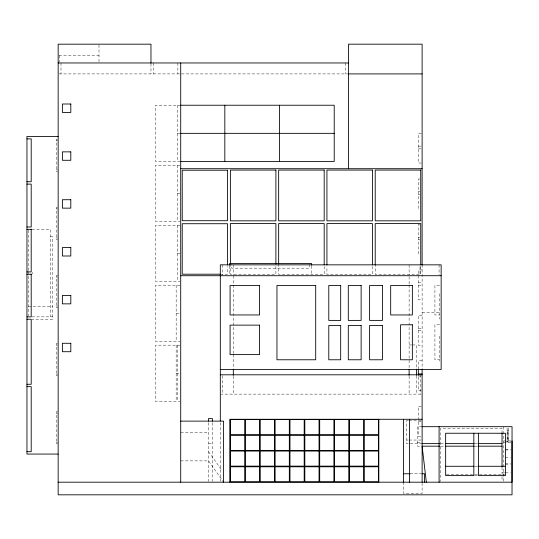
<?xml version="1.0" encoding="UTF-8"?>
<svg xmlns="http://www.w3.org/2000/svg" width="539" height="539" viewBox="0 0 539 539"><rect width="100%" height="100%" fill="white"/><g stroke="black" fill="none" stroke-linecap="round" stroke-linejoin="round"><path stroke-width="0.4" stroke-dasharray="2.69 2.02" d="M58.987 55.551L99.008 55.551M58.994 73.91L348.531 73.91M180.713 105.233L155.448 105.233L155.448 161.451L180.713 161.451M177.264 133.342L180.026 133.342M421.357 133.611L418.325 133.611L418.325 163.027L421.357 163.027M57.525 139.385L56.258 139.385L56.258 171.362L57.525 171.362M56.258 140.868L57.525 140.868M418.325 146.143L421.357 146.143M418.325 148.858L421.357 148.858M180.026 165.217L155.448 165.217L155.448 221.435L180.026 221.435M56.258 169.879L57.525 169.879M419.841 179.049L418.325 179.049L418.325 208.586L419.841 208.586M418.325 191.702L419.841 191.702M177.264 193.326L180.026 193.326M418.325 194.296L419.841 194.296M57.525 207.468L56.258 207.468L56.258 239.444L57.525 239.444M56.258 208.95L57.525 208.95M419.841 224.493L418.325 224.493L418.325 254.145L419.841 254.145M180.026 225.201L155.448 225.201L155.448 281.419L180.026 281.419M31.976 229.365L50.403 229.365L50.403 316.858M50.403 236.762L52.721 236.762L52.721 319.229L32.03 319.229M418.325 237.261L419.841 237.261M56.258 237.962L57.525 237.962M418.325 239.734L419.841 239.734M177.264 253.31L180.026 253.31M422.118 269.931L418.325 269.931L418.325 299.704L422.118 299.704M220.316 274.203L227.485 274.203L227.485 266.407M57.525 275.557L56.258 275.557L56.258 307.526L57.525 307.526M56.258 277.033L57.525 277.033M418.325 282.82L422.118 282.82M179.959 285.185L155.448 285.185L155.448 341.403L179.959 341.403M418.325 285.171L422.118 285.171M439.595 285.475L434.919 285.475L434.919 314.951L439.595 314.951M56.258 306.051L57.525 306.051M28.365 306.671L52.721 306.671M422.118 312.431L440.323 312.431M176.165 313.294L179.959 313.294M422.118 315.369L418.325 315.369L418.325 345.263L422.118 345.263M31.976 316.858L52.721 316.858M439.595 324.707L434.919 324.707L434.919 359.776L439.595 359.776M418.325 328.372L422.118 328.372M418.325 330.616L422.118 330.616M57.525 343.639L56.258 343.639L56.258 375.616L57.525 375.616M409.114 344.947L411.567 344.947M412.389 344.947L416.485 344.947L416.485 368.285M56.258 345.122L57.525 345.122M180.026 345.169L155.448 345.169L155.448 401.387L180.026 401.387M422.118 360.807L418.325 360.807L418.325 368.831M176.165 373.278L180.026 373.278M56.258 374.133L57.525 374.133M418.325 376.054L421.357 376.054M421.357 390.822L418.325 390.822L418.325 376.343M220.316 394.13L422.118 394.13M421.357 406.244L418.325 406.244L418.325 436.381L421.357 436.381M57.525 411.722L56.258 411.722L56.258 443.698L57.525 443.698M56.258 413.204L57.525 413.204M408.212 420.669L406.574 420.669L406.574 443.624L422.118 443.624M409.027 420.669L421.296 420.669M418.325 421.491L421.357 421.491M422.118 426.686L417.402 426.686L417.402 446.177L421.33 446.177M507.105 430.162L508.567 430.162M507.105 431.624L508.567 431.624M180.713 432.75L208.553 432.75M507.664 438.955L508.567 438.955M406.574 440.04L408.212 440.04M409.027 440.04L421.296 440.04M503.628 440.936L512.023 440.936M505.366 441.529L510.359 441.529M56.258 442.216L57.525 442.216M417.402 442.431L421.33 442.431M503.628 442.431L512.05 442.431M208.553 443.267L212.366 443.267M440.606 443.624L444.803 443.624M475.054 443.624L477.574 443.624M440.606 446.177L444.803 446.177M475.054 446.177L477.574 446.177M505.366 449.317L510.359 449.317M505.366 449.95L510.359 449.95M505.366 457.739L510.359 457.739M180.713 460.879L208.553 460.879L223.099 481.502M505.158 463.486L510.521 463.486M505.366 464.429L510.359 464.429M474.724 466.275L478.046 466.275M502.038 472.851L504.531 472.851M505.366 472.851L510.359 472.851M410.004 473.768L421.363 473.768M446.481 474.313L504.632 474.313M474.63 475.62L478.558 475.62M208.553 451.655L222.149 470.662M508.567 428.074L508.567 442.431M507.105 428.074L507.105 442.431M503.628 426.686L503.628 482.189M502.038 433.248L502.038 428.276L440.68 428.276L440.68 481.361M502.038 467.259L502.038 481.367M439.804 293.762L439.804 319.108M439.804 336.147L439.804 361.184M439.069 264.844L439.069 274.877M422.118 264.844L422.118 368.831M422.118 482.991L422.118 493.434L403.543 493.434L403.543 482.991M420.737 266.428L420.737 274.338L375.211 274.338L375.211 264.844M420.191 374.8L420.191 394.13M420.029 266.515L420.029 274.877M416.485 375.791L416.485 394.13M409.114 264.844L409.114 274.877M409.114 276.547L409.114 284.087M409.114 284.929L409.114 368.716M409.114 376.094L409.114 394.13M372.456 266.428L372.456 274.338L326.93 274.338L326.93 266.428M345.694 62.962L345.694 73.91M324.182 266.428L324.182 274.338L278.65 274.338L278.65 264.844M311.657 265.976L311.657 274.903M309.514 264.312L309.514 268.173L231.763 268.173L231.763 264.312M275.901 266.428L275.901 274.338L230.375 274.338L230.375 264.844M233.32 264.844L233.32 274.877M233.32 275.712L233.32 284.087M233.32 284.929L233.32 353.618M233.32 354.46L233.32 368.696M233.32 376.094L233.32 394.13M229.621 265.976L229.621 274.903M222.398 264.844L222.398 274.877M222.236 375.643L222.236 394.13M220.316 422.643L220.316 481.347M212.366 422.697L212.366 481.367M208.553 422.697L208.553 481.367M177.877 62.962L177.877 73.91M177.264 105.233L177.264 161.451M177.264 165.217L177.264 221.435M177.264 225.201L177.264 281.419M177.264 345.169L177.264 401.387M176.165 285.185L176.165 341.403M176.165 345.169L176.165 401.387M153.804 62.962L153.804 73.91M150.967 63.743L150.967 73.91M99.008 44.993L99.008 62.268M60.995 62.962L60.995 73.91M59.674 55.551L59.674 62.248M32.333 272.269L32.333 273.953M28.297 230.207L28.297 270.591M28.297 271.427L28.297 316.016M508.014 432.177L507.664 432.177L507.664 441.879L508.014 441.879L508.014 432.177"/><path stroke-width="0.81" d="M512.043 440.936L512.023 482.189L58.158 482.189M58.158 62.962L348.531 62.962M348.531 73.91L422.118 73.91M180.713 105.233L334.214 105.233L334.214 161.451L180.713 161.451M180.599 133.342L334.214 133.342M58.158 136.488L26.95 136.488L26.95 454.06L58.158 454.06M26.95 138.867L31.201 138.867L31.201 181.744L26.95 181.744M180.713 168.707L422.118 168.707M26.95 184.116L31.201 184.116L31.201 226.993L26.95 226.993M26.95 229.365L31.201 229.365M26.95 271.925L31.201 271.925L31.201 229.048M220.316 274.203L182.229 274.203L182.229 223.719L227.485 223.719L227.485 264.844M26.95 274.297L31.201 274.297M180.713 275.712L441.151 275.712M26.95 316.858L31.201 316.858L31.201 273.98M26.95 319.229L31.201 319.229L31.201 384.273L26.95 384.273M220.316 369.538L441.151 369.538L441.151 264.844L220.316 264.844L220.316 420.966M418.325 373.931L422.118 373.931M220.316 374.8L422.118 374.8M26.95 386.645L31.201 386.645L31.201 451.682L26.95 451.682M422.118 419.275L229.782 419.275L229.782 482.189M180.713 421.127L223.584 421.127L223.584 482.189M422.118 426.686L512.05 426.686L512.023 494.822L58.158 494.822L58.158 44.178L150.967 44.178L150.967 63.178M422.118 443.624L439.763 443.624M445.645 443.624L474.219 443.624M478.416 443.624L501.944 443.624M439.763 446.177L422.118 446.177L426.329 482.189M445.645 446.177L474.219 446.177M478.416 446.177L501.944 446.177M445.652 466.275L473.896 466.275M478.046 466.275L505.461 466.275M403.543 473.768L410.024 473.768M422.118 473.768L424.597 473.768L424.597 482.189M502.038 433.248L502.038 466.727M478.558 433.248L478.558 475.62L505.461 475.62L505.461 433.248L445.652 433.248L445.652 475.62L473.842 475.62L473.842 433.248M439.09 426.686L439.09 482.189M422.118 265.033L422.118 44.178L348.531 44.178L348.531 168.707M422.118 369.431L422.118 482.189M420.737 264.844L420.737 223.584L375.211 223.584L375.211 264.844M418.325 369.633L418.325 375.252M416.485 369.121L416.485 375.279M409.478 419.275L409.478 482.189M409.114 369.538L409.114 375.279M403.543 419.275L403.543 482.189M378.823 419.275L378.823 482.189M372.456 264.844L372.456 223.584L326.93 223.584L326.93 264.844M324.182 264.844L324.182 223.584L278.65 223.584L278.65 264.002M311.657 265.161L311.657 263.544L229.621 263.544L229.621 265.161M279.519 105.233L279.519 161.451M275.901 264.002L275.901 223.584L230.375 223.584L230.375 264.002M233.32 369.538L233.32 375.279M224.824 105.233L224.824 161.451M212.366 421.094L212.366 418.581L208.553 418.581L208.553 421.08M180.713 62.962L180.713 482.189M70.804 104.007L62.383 104.007L62.383 112.429L70.804 112.429L70.804 104.007M70.804 151.863L62.383 151.863L62.383 160.285L70.804 160.285L70.804 151.863M275.901 170.081L230.375 170.081L230.375 220.828L275.901 220.828L275.901 170.081M324.182 170.081L278.65 170.081L278.65 220.828L324.182 220.828L324.182 170.081M372.456 170.081L326.93 170.081L326.93 220.828L372.456 220.828L372.456 170.081M420.737 170.081L375.211 170.081L375.211 220.828L420.737 220.828L420.737 170.081M227.485 170.216L182.229 170.216L182.229 220.7L227.485 220.7L227.485 170.216M70.804 199.72L62.383 199.72L62.383 208.142L70.804 208.142L70.804 199.72M70.804 247.576L62.383 247.576L62.383 255.998L70.804 255.998L70.804 247.576M259.555 285.475L230.072 285.475L230.072 314.951L259.555 314.951L259.555 285.475M315.706 285.475L276.958 285.475L276.958 359.776L315.706 359.776L315.706 285.475M340.682 285.475L328.783 285.475L328.783 320.395L340.682 320.395L340.682 285.475M361.13 285.475L348.295 285.475L348.295 320.395L361.13 320.395L361.13 285.475M382.414 285.475L369.606 285.475L369.606 320.395L382.414 320.395L382.414 285.475M412.355 285.475L390.681 285.475L390.681 314.951L412.355 314.951L412.355 285.475M70.804 295.433L62.383 295.433L62.383 303.855L70.804 303.855L70.804 295.433M412.355 324.781L400.565 324.781L400.565 359.776L412.355 359.776L412.355 324.781M259.555 325.132L230.072 325.132L230.072 354.608L259.555 354.608L259.555 325.132M340.682 325.455L328.783 325.455L328.783 359.776L340.682 359.776L340.682 325.455M361.13 325.455L348.295 325.455L348.295 359.776L361.13 359.776L361.13 325.455M382.414 325.455L369.606 325.455L369.606 359.776L382.414 359.776L382.414 325.455M70.804 343.289L62.383 343.289L62.383 351.711L70.804 351.711L70.804 343.289M244.733 419.598L230.524 419.598L230.524 434.677L244.733 434.677L244.733 419.598M259.596 419.598L245.386 419.598L245.386 434.677L259.596 434.677L259.596 419.598M274.459 419.598L260.249 419.598L260.249 434.677L274.459 434.677L274.459 419.598M289.322 419.598L275.106 419.598L275.106 434.677L289.322 434.677L289.322 419.598M304.185 419.598L289.969 419.598L289.969 434.677L304.185 434.677L304.185 419.598M319.048 419.598L304.831 419.598L304.831 434.677L319.048 434.677L319.048 419.598M333.911 419.598L319.694 419.598L319.694 434.677L333.911 434.677L333.911 419.598M348.773 419.598L334.557 419.598L334.557 434.677L348.773 434.677L348.773 419.598M363.636 419.598L349.42 419.598L349.42 434.677L363.636 434.677L363.636 419.598M378.493 419.598L364.283 419.598L364.283 434.677L378.493 434.677L378.493 419.598M244.733 435.323L230.524 435.323L230.524 450.402L244.733 450.402L244.733 435.323M259.596 435.323L245.386 435.323L245.386 450.402L259.596 450.402L259.596 435.323M274.459 435.323L260.249 435.323L260.249 450.402L274.459 450.402L274.459 435.323M289.322 435.323L275.106 435.323L275.106 450.402L289.322 450.402L289.322 435.323M304.185 435.323L289.969 435.323L289.969 450.402L304.185 450.402L304.185 435.323M319.048 435.323L304.831 435.323L304.831 450.402L319.048 450.402L319.048 435.323M333.911 435.323L319.694 435.323L319.694 450.402L333.911 450.402L333.911 435.323M348.773 435.323L334.557 435.323L334.557 450.402L348.773 450.402L348.773 435.323M363.636 435.323L349.42 435.323L349.42 450.402L363.636 450.402L363.636 435.323M378.493 435.323L364.283 435.323L364.283 450.402L378.493 450.402L378.493 435.323M244.733 451.055L230.524 451.055L230.524 466.134L244.733 466.134L244.733 451.055M259.596 451.055L245.386 451.055L245.386 466.134L259.596 466.134L259.596 451.055M274.459 451.055L260.249 451.055L260.249 466.134L274.459 466.134L274.459 451.055M289.322 451.055L275.106 451.055L275.106 466.134L289.322 466.134L289.322 451.055M304.185 451.055L289.969 451.055L289.969 466.134L304.185 466.134L304.185 451.055M319.048 451.055L304.831 451.055L304.831 466.134L319.048 466.134L319.048 451.055M333.911 451.055L319.694 451.055L319.694 466.134L333.911 466.134L333.911 451.055M348.773 451.055L334.557 451.055L334.557 466.134L348.773 466.134L348.773 451.055M363.636 451.055L349.42 451.055L349.42 466.134L363.636 466.134L363.636 451.055M378.493 451.055L364.283 451.055L364.283 466.134L378.493 466.134L378.493 451.055M244.733 466.781L230.524 466.781L230.524 481.859L244.733 481.859L244.733 466.781M259.596 466.781L245.386 466.781L245.386 481.859L259.596 481.859L259.596 466.781M274.459 466.781L260.249 466.781L260.249 481.859L274.459 481.859L274.459 466.781M289.322 466.781L275.106 466.781L275.106 481.859L289.322 481.859L289.322 466.781M304.185 466.781L289.969 466.781L289.969 481.859L304.185 481.859L304.185 466.781M319.048 466.781L304.831 466.781L304.831 481.859L319.048 481.859L319.048 466.781M333.911 466.781L319.694 466.781L319.694 481.859L333.911 481.859L333.911 466.781M348.773 466.781L334.557 466.781L334.557 481.859L348.773 481.859L348.773 466.781M363.636 466.781L349.42 466.781L349.42 481.859L363.636 481.859L363.636 466.781M378.493 466.781L364.283 466.781L364.283 481.859L378.493 481.859L378.493 466.781"/></g></svg>
